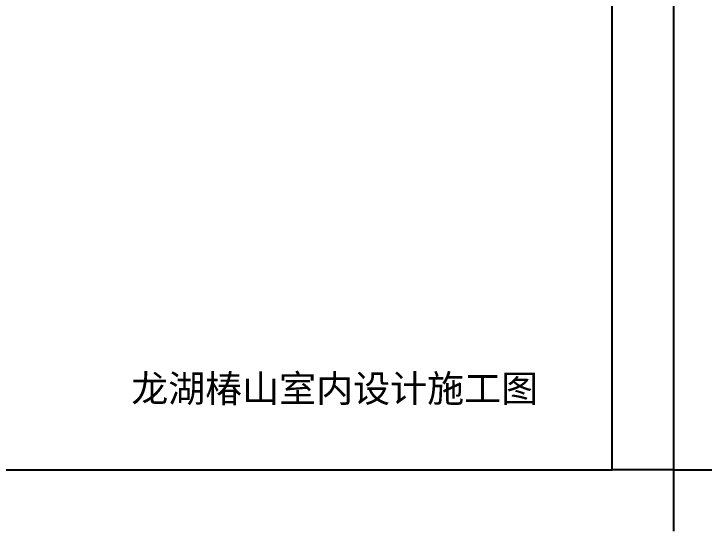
# Paper-space layout 'Layout1' of a CAD drawing. Extents: x -33 to 1767, y -6 to 331.
# Drawn here: x 192.1 to 417.1, y -6.1 to 162.4 of the extents above; entities that cross this region are included whole.
import ezdxf

# ---------------------------------------------------------------- set-up
doc = ezdxf.new("R2010")
doc.units = 0
doc.header["$LTSCALE"] = 10
doc.header["$MEASUREMENT"] = 0
for name, color, linetype in [('E 立面标注尺寸', 9, 'Continuous'), ('图框', 7, 'Continuous'), ('平面家具(活动)', 134, 'Continuous')]:
    doc.layers.add(name, color=color, linetype=linetype)
doc.styles.add('PDC DIM', font='PMingLiU-ExtB.ttf', dxfattribs={"width": 0.8})

# ---------------------------------------------------------------- blocks, each defined once
blk = doc.blocks.new('A$C2F647F21')
at = {"layer": '图框'}
for q in [(0, 20), (20, 0)]:
    blk.add_line((20, 20), q, dxfattribs=at)
blk.add_lwpolyline([(440, 20), (440, 316.97), (20, 316.97), (20, 20)], close=True, dxfattribs=at)
at = {"layer": '图框', "style": 'PDC DIM'}
for tag, p, height in [('CLIENT', (412, 222.8), 2.83), ('PROJECT', (405.4, 206.44), 2.83), ('SCALE', (420.59, 145.41), 2.12), ('DATE', (420.59, 135.26), 2.12), ('DRAWINGTITLE', (405.71, 114.29), 2.83), ('SHEETNO', (411.05, 86.09), 2.83)]:
    blk.add_attdef(tag, p, '', height=height, dxfattribs=at)

psp = doc.layouts.get("Layout1")

# ---------------------------------------------------------------- linework, layer by layer
at = {"layer": 'E 立面标注尺寸'}
psp.add_lwpolyline([(387.09, 13.88), (387.09, 310.86), (-32.91, 310.86), (-32.91, 13.88)], close=True, dxfattribs=at)

# ---------------------------------------------------------------- block references
at = {"layer": '平面家具(活动)', "linetype": 'ByBlock'}
psp.add_blockref('A$C2F647F21', (387.09, -6.12), dxfattribs=at)

# ---------------------------------------------------------------- texts
at = {"layer": 'E 立面标注尺寸', "insert": (206.29, 44.78), "char_height": 8.8386, "attachment_point": 1, "style": 'PDC DIM'}
psp.add_mtext('{\\fSimHei|b0|i0|c134|p49;\\W1;    龙湖椿山室内设计施工图}', dxfattribs=at)

doc.saveas('drawing.dxf')
